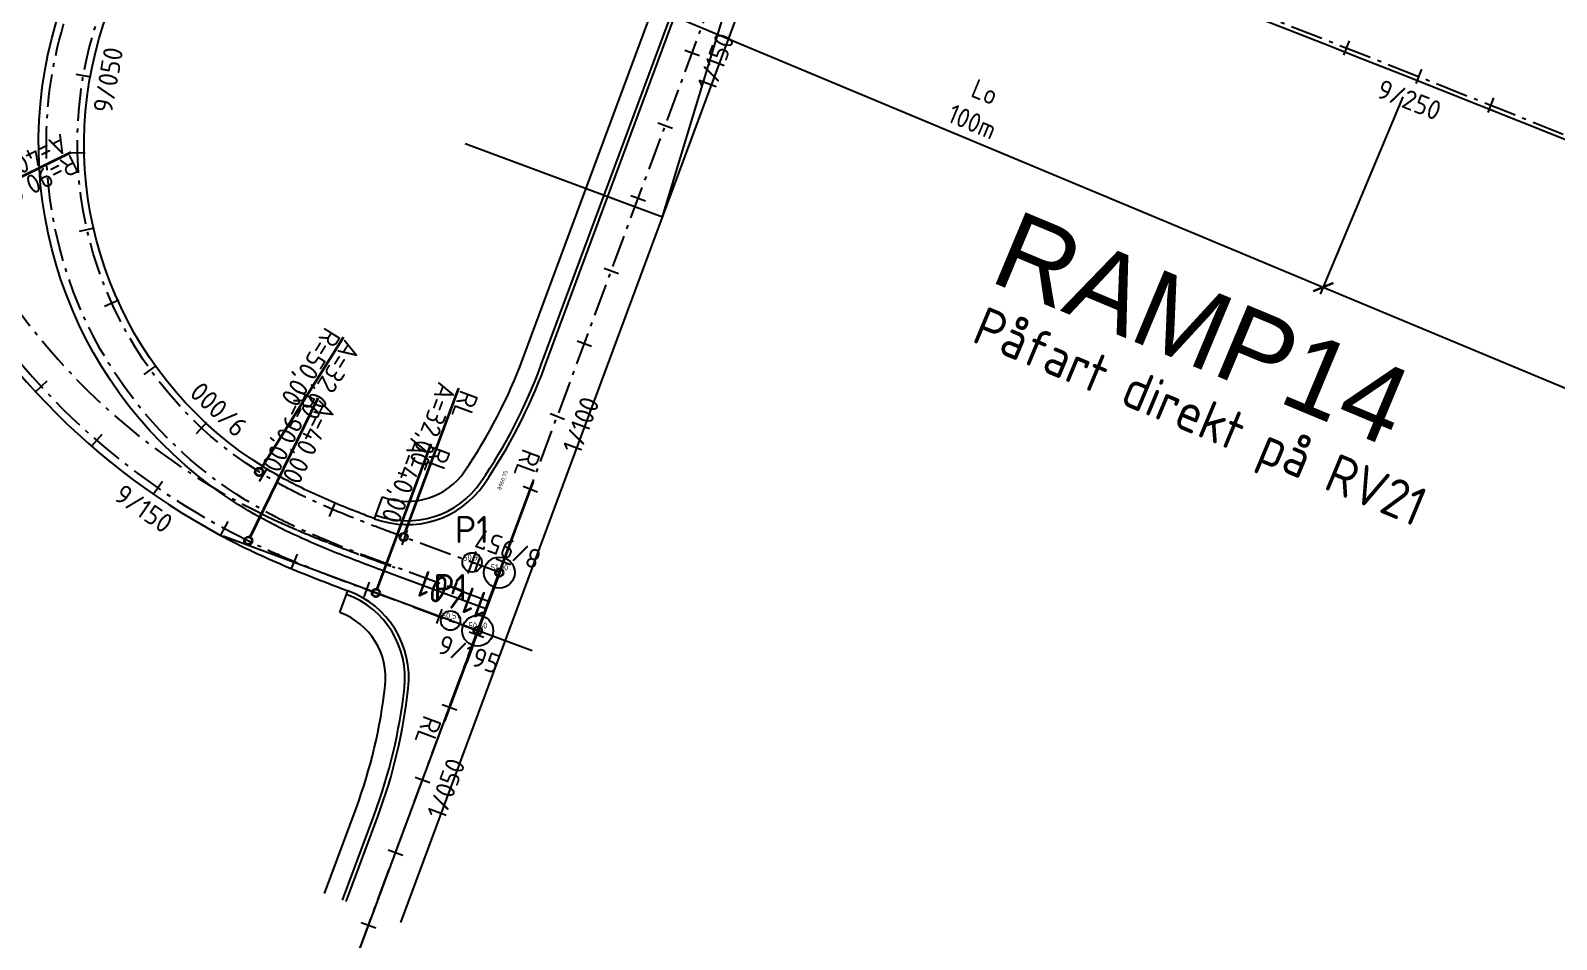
# Model space of a CAD drawing. Header units: metres. Extents: x 162815 to 178081, y 6220705 to 6240819.
# Drawn here: x 168118.8 to 168315.6, y 6228653.9 to 6228771.1 of the extents above; entities that cross this region are included whole.
import ezdxf
from ezdxf.enums import TextEntityAlignment as Align

# ---------------------------------------------------------------- set-up
doc = ezdxf.new("R2010")
doc.units = ezdxf.units.M
doc.linetypes.add('BH90-VAGMITT', pattern=[6.7, 4.2, -1, 0.5, -1])
doc.layers.get('Defpoints').update_dxf_attribs({"color": 5})
for name, color, linetype in [('00_tvångpunkter', 2, 'Continuous'), ('M-31-Centrumlinje', 4, 'BH90-VAGMITT'), ('M-31-Linjenamn', 3, 'Continuous'), ('M-312A', 3, 'Continuous'), ('M-32-Sektionering_markering', 3, 'Continuous'), ('M-32-Sektionering_text', 1, 'Continuous'), ('M-32-TP_text', 1, 'Continuous')]:
    doc.layers.add(name, color=color, linetype=linetype)
doc.layers.add('M-32-TP_markering', color=3, linetype='Continuous', lineweight=35)
doc.styles.add('ARIAL', font='arial.ttf')
doc.styles.add('Iso', font='iso.shx')
doc.styles.add('ISO35', font='iso3098.shx')
doc.styles.add('ISO50', font='iso3098.shx', dxfattribs={"height": 5})
doc.styles.add('P_ISO_35', font='ISO', dxfattribs={"height": 3.5})
doc.dimstyles.new('BH90$0', dxfattribs={"dimtxt": 2.5, "dimasz": 2, "dimexe": 1, "dimexo": 5, "dimgap": 1, "dimtad": 1, "dimzin": 0, "dimdsep": 46, "dimtxsty": 'Iso', "dimblk1": 'ARCHTICK', "dimblk2": 'ARCHTICK', "dimsah": 1, "dimcen": 1.5, "dimadec": 0, "dimazin": 0, "dimtfac": 1, "dimtix": 1, "dimtmove": 0, "dimatfit": 3, "dimfxl": 1, "dimtolj": 1, "dimtzin": 0, "dimarcsym": 0})
picture_1 = doc.add_image_def('image1.png', size_in_pixel=(2309, 1928))

# ---------------------------------------------------------------- blocks, each defined once
blk = doc.blocks.new('_ARCHTICK')
at = {"color": 0, "linetype": 'ByBlock', "const_width": 0.15}
blk.add_lwpolyline([(-0.5, -0.5), (0.5, 0.5)], dxfattribs=at)
blk = doc.blocks.new('*D54')
at = {"layer": 'Defpoints', "color": 0, "lineweight": -2, "transparency": 16777216}
for p, q in [((168202.35, 6228798.22), (168192.92, 6228775.64)), ((168193.31, 6228776.56), (168285.54, 6228738.05)), ((168295.79, 6228762.6), (168285.15, 6228737.12))]:
    blk.add_line(p, q, dxfattribs=at)
at = {"layer": 'Defpoints', "color": 0, "transparency": 16777216}
for p in [(168204.28, 6228802.84), (168297.72, 6228767.21), (168285.54, 6228738.05)]:
    blk.add_point(p, dxfattribs=at)
at = {"layer": 'Defpoints', "color": 0, "lineweight": -2, "transparency": 16777216, "xscale": 2, "yscale": 2, "zscale": 2}
for p, rotation in [((168193.31, 6228776.56), 157.334874867428), ((168285.54, 6228738.05), 337.334874867428)]:
    blk.add_blockref('_ARCHTICK', p, dxfattribs=dict(at, rotation=rotation))
at = {"layer": 'Defpoints', "color": 0, "transparency": 16777216, "insert": (168241.09, 6228761.3), "char_height": 2.5, "attachment_point": 5, "rotation": 337.3349, "style": 'Iso'}
blk.add_mtext('\\A1;Lo\\P100m', dxfattribs=at)
blk = doc.blocks.new('*D55')
at = {"layer": 'Defpoints', "color": 0, "lineweight": -2, "transparency": 16777216}
for p, q in [((168295.79, 6228762.6), (168285.15, 6228737.12)), ((168285.54, 6228738.05), (168423.96, 6228680.24)), ((168434.21, 6228704.8), (168423.57, 6228679.32))]:
    blk.add_line(p, q, dxfattribs=at)
at = {"layer": 'Defpoints', "color": 0, "transparency": 16777216}
for p in [(168297.72, 6228767.21), (168436.14, 6228709.41), (168423.96, 6228680.24)]:
    blk.add_point(p, dxfattribs=at)
at = {"layer": 'Defpoints', "color": 0, "lineweight": -2, "transparency": 16777216, "xscale": 2, "yscale": 2, "zscale": 2}
for p, rotation in [((168285.54, 6228738.05), 157.334874867428), ((168423.96, 6228680.24), 337.334874867428)]:
    blk.add_blockref('_ARCHTICK', p, dxfattribs=dict(at, rotation=rotation))
at = {"layer": 'Defpoints', "color": 0, "transparency": 16777216, "insert": (168356.42, 6228713.14), "char_height": 2.5, "attachment_point": 5, "rotation": 337.3349, "style": 'Iso'}
blk.add_mtext('\\A1;La\\P150m', dxfattribs=at)
blk = doc.blocks.new('_zniv')
at = {"color": 0}
for p, q in [((-0.43, 0), (0.43, 0)), ((0, 0.43), (0, -0.43))]:
    blk.add_line(p, q, dxfattribs=at)
at = {"color": 4, "style": 'Iso'}
blk.add_attdef('ZNIV', text='', height=2, dxfattribs=at).set_placement((0, 0), align=Align.BOTTOM_CENTER)
blk = doc.blocks.new('tpkt')
at = {"layer": '00_tvångpunkter'}
blk.add_circle((0, 0), 2, dxfattribs=at)

msp = doc.modelspace()

# ---------------------------------------------------------------- linework, layer by layer
at = {"layer": 'Defpoints'}
for p, q in [((168174.862, 6228756.57), (168200.311, 6228747.129)), ((168151.415, 6228626.111), (168183.28, 6228712.003)), ((168183.519, 6228691.124), (168143.65, 6228705.914))]:
    msp.add_line(p, q, dxfattribs=at)
at = {"layer": 'Defpoints', "color": 2, "linetype": 'Continuous'}
msp.add_line((168175.245, 6228701.126), (168176.288, 6228703.939), dxfattribs=at)
at = {"layer": 'Defpoints', "flags": 128}
msp.add_lwpolyline([(168200.311, 6228747.129), (168218.099, 6228805.858)], dxfattribs=at)
at = {"layer": 'Defpoints', "color": 7, "linetype": 'Continuous'}
for centre in [(168175.764, 6228702.534, 50.91), (168172.984, 6228695.032, 50.51)]:
    msp.add_circle(centre, 1.25, dxfattribs=at)
at = {"layer": 'Defpoints', "color": 1, "linetype": 'Continuous'}
msp.add_circle((168172.984, 6228695.032, 50.51), 1.25, dxfattribs=at)
at = {"layer": 'Defpoints'}
msp.add_point((168175.766, 6228702.532), dxfattribs=at)
at = {"layer": 'M-31-Centrumlinje', "flags": 128}
msp.add_lwpolyline([(168151.976, 6228627.623), (168292.409, 6229006.163)], dxfattribs=at)
at = {"layer": 'M-31-Centrumlinje', "color": 9, "linetype": 'ByBlock', "flags": 128}
msp.add_lwpolyline([(167651.792, 6228975.184, -0.0814978), (168861.698, 6228507.076, -0.0616582), (169155.153, 6228281.686, -0.0395626), (169466.039, 6227922.612, -0.0395626)], format="xyb", dxfattribs=at)
at = {"layer": 'M-31-Centrumlinje', "flags": 128}
for points in [[(167648.619, 6228960.01, -0.0200844), (167959.336, 6228881.76, -0.002034), (167972.376, 6228877.867, -0.0043964), (167985.366, 6228873.806, -0.0128622), (168014.965, 6228863.391, -0.0029297), (168019.644, 6228861.58, -0.0046772), (168024.294, 6228859.699, -0.0064248), (168028.901, 6228857.714, -0.0081724), (168033.448, 6228855.596, -0.00992), (168037.915, 6228853.315, -0.0116678), (168042.28, 6228850.843, -0.1376467), (168079.428, 6228811.603, -0.0095489), (168081.295, 6228807.879, -0.0078127), (168083.033, 6228804.092, -0.0060765), (168084.664, 6228800.258, -0.0043403), (168086.215, 6228796.391, -0.0026042), (168087.712, 6228792.502, -0.0008681), (168089.182, 6228788.604), (168098.871, 6228762.82, 0.0015432), (168100.443, 6228758.663, 0.0046297), (168102.066, 6228754.525, 0.0077162), (168103.791, 6228750.429, 0.0108029), (168105.666, 6228746.4, 0.1661464), (168146.91, 6228705.329, 0.0108029), (168150.947, 6228703.471, 0.0077162), (168155.05, 6228701.763, 0.0046297), (168159.194, 6228700.157, 0.0015432), (168163.358, 6228698.603), (168176.5, 6228693.728)], [(168177.891, 6228697.478), (168165.542, 6228702.059, -0.0014222), (168162.326, 6228703.259, -0.0042667), (168159.078, 6228704.514, -0.0071112), (168155.818, 6228705.859, -0.0099559), (168152.564, 6228707.333, -0.0128007), (168149.34, 6228708.974, -0.0156457), (168146.175, 6228710.819, -0.6993383), (168167.3, 6228810.04, -0.0197339), (168171.711, 6228810.484, -0.0180394), (168176.112, 6228810.594, -0.016345), (168180.485, 6228810.402, -0.0146508), (168184.81, 6228809.942, -0.0129566), (168189.076, 6228809.249, -0.0112625), (168193.278, 6228808.355, -0.0095685), (168197.412, 6228807.294, -0.0078745), (168201.481, 6228806.097, -0.0061806), (168205.489, 6228804.795, -0.0044867), (168209.443, 6228803.416, -0.0027928), (168213.351, 6228801.989, -0.0010989), (168217.222, 6228800.541, -0.0005157), (168225.109, 6228797.568, -0.0005157)], [(168179.282, 6228701.228), (168166.933, 6228705.81, -0.0014222), (168163.735, 6228707.003, -0.0042667), (168160.551, 6228708.233, -0.0071112), (168157.396, 6228709.534, -0.0099559), (168154.287, 6228710.943, -0.0128007), (168151.245, 6228712.491, -0.0156457), (168148.297, 6228714.21, -0.6993383), (168167.86, 6228806.079, -0.0197339), (168171.954, 6228806.492, -0.0180394), (168176.068, 6228806.594, -0.016345), (168180.179, 6228806.414, -0.0146508), (168184.271, 6228805.979, -0.0129566), (168188.332, 6228805.318, -0.0112625), (168192.358, 6228804.462, -0.0095685), (168196.344, 6228803.439, -0.0078745), (168200.292, 6228802.278, -0.0061806), (168204.206, 6228801.006, -0.0044867), (168208.092, 6228799.651, -0.0027928), (168211.958, 6228798.239, -0.0010989), (168215.813, 6228796.798, -0.0005157), (168223.694, 6228793.826)], [(168218.883, 6228795.626, -0.0421323), (168839.914, 6228502.1, -0.0519449), (169107.406, 6228307.258, -0.0145874), (169212.501, 6228206.869)], [(168218.883, 6228795.626, -0.0421323), (168839.914, 6228502.1, -0.0519449), (169107.406, 6228307.258, -0.0145874), (169212.501, 6228206.869)]]:
    msp.add_lwpolyline(points, format="xyb", dxfattribs=at)
at = {"layer": 'M-31-Centrumlinje', "color": 3, "linetype": 'Continuous'}
msp.add_lwpolyline([(168224.247, 6228792.908, -0.0437567), (168853.584, 6228493.285, -0.0616582), (169143.922, 6228270.29, -0.0121106), (169244.577, 6228166.166, -0.0395626)], format="xyb", dxfattribs=at)
at = {"layer": 'M-31-Centrumlinje'}
msp.add_lwpolyline([(168109.394, 6228747.92, 0.1678479), (168149.349, 6228708.457, 0.0107977), (168153.24, 6228706.701, 0.0077162), (168157.241, 6228705.071, 0.0046297), (168161.328, 6228703.522, 0.0015432), (168165.48, 6228702.007, -0.0002572), (168165.484, 6228702.006), (168165.82, 6228701.884)], format="xyb", dxfattribs=at)
at = {"layer": 'M-312A'}
for p, q in [((168182.306, 6228728.784), (168286.081, 6229008.511)), ((168184.649, 6228727.914), (168288.425, 6229007.642)), ((168185.118, 6228727.74), (168288.893, 6229007.468)), ((168250.323, 6228881.937), (168166.538, 6228656.093)), ((168163.183, 6228708.175), (168164.22, 6228710.991)), ((168158.723, 6228696.061), (168159.759, 6228698.877))]:
    msp.add_line(p, q, dxfattribs=at)
for points in [[(168177.543, 6228696.54), (168165.194, 6228701.122, -0.0014222), (168161.974, 6228702.323, -0.0042667), (168158.71, 6228703.584, -0.0071112), (168155.423, 6228704.94, -0.0099559), (168152.133, 6228706.43, -0.0128007), (168148.863, 6228708.095, -0.0156457), (168145.645, 6228709.971, -0.6993383), (168167.16, 6228811.03, -0.0197339), (168171.65, 6228811.483, -0.0180394), (168176.124, 6228811.594, -0.016345), (168180.561, 6228811.399, -0.0146508), (168184.944, 6228810.933, -0.0129566), (168189.262, 6228810.231, -0.0112625), (168193.508, 6228809.328, -0.0095685), (168197.679, 6228808.258, -0.0078745), (168201.778, 6228807.052, -0.0061806), (168205.81, 6228805.742, -0.0044867), (168209.781, 6228804.357, -0.0027928), (168213.699, 6228802.926, -0.0010989), (168217.575, 6228801.477, -0.0005157), (168225.463, 6228798.503, -0.0005157)], [(168163.194, 6228708.171, -0.0027546), (168161.145, 6228708.952, -0.0071112), (168158.007, 6228710.22, -0.0099559), (168154.924, 6228711.589, -0.0128007), (168151.917, 6228713.092, -0.0156457), (168149.01, 6228714.758, -0.700941), (168167.722, 6228804.96, -0.0197339), (168171.736, 6228805.377, -0.0180394), (168175.777, 6228805.49, -0.016345), (168179.823, 6228805.325, -0.0146508), (168183.858, 6228804.908, -0.0129566), (168187.871, 6228804.269, -0.0112625), (168191.855, 6228803.435, -0.007966), (168195.148, 6228802.612, -0.0241429), (168214.174, 6228796.711)], [(168104.769, 6228745.958, 0.1661464), (168146.472, 6228704.43, 0.0002572), (168146.472, 6228704.43, 0.0108029), (168150.549, 6228702.553, 0.0077162), (168154.68, 6228700.834, 0.0046297), (168158.842, 6228699.222, 0.0003399), (168159.759, 6228698.877)], [(168159.071, 6228658.968), (168163.138, 6228669.929, 0.0608666), (168167.041, 6228686.329, 0.3453483), (168159.587, 6228698.407, 0.3453483)], [(168159.54, 6228658.795), (168163.606, 6228669.755, 0.0608666), (168167.538, 6228686.274, 0.3453483), (168159.759, 6228698.877)], [(168156.728, 6228659.838), (168160.794, 6228670.799, 0.0608666), (168164.557, 6228686.609, 0.3453483), (168158.723, 6228696.061)]]:
    msp.add_lwpolyline(points, format="xyb", dxfattribs=at)
at = {"layer": 'M-312A', "flags": 128}
for points in [[(168164.22, 6228710.991, 0.3464811), (168174.841, 6228714.337, 0.0609005), (168182.306, 6228728.783, 0.0609005)], [(168163.194, 6228708.171, 0.3455601), (168177.32, 6228712.646, 0.0609005), (168185.118, 6228727.74)], [(168163.37, 6228708.639, 0.3455601), (168176.907, 6228712.928, 0.0609005), (168184.649, 6228727.914, 0.0609005)]]:
    msp.add_lwpolyline(points, format="xyb", dxfattribs=at)
at = {"layer": 'M-32-Sektionering_markering'}
for p, q in [((168288.896, 6228769.828), (168288.163, 6228767.967)), ((168288.896, 6228769.828), (168288.163, 6228767.967)), ((168203.212, 6228768.605), (168205.087, 6228767.909)), ((168124.648, 6228765.513), (168126.617, 6228765.162)), ((168298.197, 6228766.147), (168297.459, 6228764.288)), ((168298.197, 6228766.147), (168297.459, 6228764.288)), ((168307.489, 6228762.444), (168306.746, 6228760.587)), ((168307.489, 6228762.444), (168306.746, 6228760.587)), ((168199.733, 6228759.229), (168201.609, 6228758.534)), ((168123.873, 6228755.359), (168125.872, 6228755.407)), ((168196.255, 6228749.854), (168198.13, 6228749.158)), ((168125.13, 6228745.254), (168127.08, 6228745.698)), ((168192.777, 6228740.478), (168194.652, 6228739.782)), ((168128.369, 6228735.6), (168130.192, 6228736.423)), ((168189.299, 6228731.102), (168191.174, 6228730.407)), ((168133.462, 6228726.783), (168135.086, 6228727.951)), ((168120.925, 6228725.909), (168119.454, 6228724.554)), ((168140.206, 6228719.152), (168141.565, 6228720.62)), ((168185.821, 6228721.727), (168187.696, 6228721.031)), ((168128.015, 6228719.023), (168126.704, 6228717.513)), ((168148.33, 6228713.014), (168149.371, 6228714.722)), ((168135.825, 6228712.965), (168134.689, 6228711.319)), ((168182.342, 6228712.351), (168184.218, 6228711.656)), ((168157.382, 6228708.452), (168158.165, 6228710.293)), ((168144.259, 6228707.811), (168143.312, 6228706.049)), ((168166.745, 6228704.813), (168167.441, 6228706.688)), ((168153.213, 6228703.592), (168152.443, 6228701.746)), ((168176.121, 6228701.334), (168176.817, 6228703.209)), ((168178.864, 6228702.976), (168180.739, 6228702.28)), ((168178.935, 6228700.291), (168179.63, 6228702.166)), ((168162.498, 6228699.989), (168161.801, 6228698.114)), ((168171.873, 6228696.511), (168171.177, 6228694.636)), ((168176.848, 6228694.665), (168176.152, 6228692.79)), ((168175.386, 6228693.6), (168177.261, 6228692.904)), ((168171.908, 6228684.224), (168173.783, 6228683.529)), ((168168.43, 6228674.849), (168170.305, 6228674.153)), ((168164.951, 6228665.473), (168166.826, 6228664.778)), ((168161.473, 6228656.098), (168163.348, 6228655.402))]:
    msp.add_line(p, q, dxfattribs=at)
at = {"layer": 'M-32-Sektionering_text'}
for p, q in [((168203.212, 6228768.605), (168205.087, 6228767.909)), ((168124.648, 6228765.513), (168126.617, 6228765.162)), ((168298.197, 6228766.147), (168297.459, 6228764.288)), ((168298.197, 6228766.147), (168297.459, 6228764.288)), ((168140.206, 6228719.152), (168141.565, 6228720.62)), ((168185.821, 6228721.727), (168187.696, 6228721.031)), ((168135.825, 6228712.965), (168134.689, 6228711.319)), ((168178.935, 6228700.291), (168179.63, 6228702.166)), ((168176.848, 6228694.665), (168176.152, 6228692.79)), ((168168.43, 6228674.849), (168170.305, 6228674.153))]:
    msp.add_line(p, q, dxfattribs=at)
at = {"layer": 'M-32-TP_markering'}
for p, q in [((168106.114, 6228746.621), (168124.051, 6228755.468)), ((168148.562, 6228714.634), (168159.187, 6228731.578)), ((168148.564, 6228714.633), (168159.189, 6228731.578)), ((168148.564, 6228714.633), (168159.188, 6228731.578)), ((168167.107, 6228706.278), (168174.063, 6228725.03)), ((168167.108, 6228706.278), (168174.065, 6228725.029)), ((168167.109, 6228706.278), (168174.065, 6228725.029)), ((168147.129, 6228705.778), (168155.901, 6228723.752)), ((168163.532, 6228699.072), (168170.489, 6228717.823)), ((168176.674, 6228694.196), (168183.63, 6228712.948)), ((168179.109, 6228700.759), (168172.152, 6228682.008)), ((168179.109, 6228700.759), (168172.152, 6228682.008)), ((168179.109, 6228700.759), (168172.152, 6228682.008))]:
    msp.add_line(p, q, dxfattribs=at)
for centre in [(168148.297, 6228714.21), (168148.298, 6228714.21), (168148.299, 6228714.209), (168166.933, 6228705.81), (168166.934, 6228705.809), (168166.935, 6228705.809), (168146.91, 6228705.329), (168179.282, 6228701.228), (168179.282, 6228701.228), (168179.282, 6228701.228), (168163.358, 6228698.603), (168176.5, 6228693.728)]:
    msp.add_circle(centre, 0.5, dxfattribs=at)

# ---------------------------------------------------------------- block references
at = {"layer": 'Defpoints', "xscale": 0.4, "yscale": 0.4, "zscale": 0.4}
for p, values in [((168175.767, 6228702.532), {'ZNIV': '50.91'}), ((168179.292, 6228701.254), {'ZNIV': '51.00'}), ((168172.984, 6228695.032), {'ZNIV': '50.51'}), ((168176.51, 6228693.754), {'ZNIV': '50.60'})]:
    msp.add_blockref('_zniv', p, dxfattribs=at).add_auto_attribs(values)
at = {"layer": 'Defpoints'}
for p in [(168179.282, 6228701.228), (168176.5, 6228693.728)]:
    msp.add_blockref('tpkt', p, dxfattribs=at)

# ---------------------------------------------------------------- texts
for s, height, style, p in [('RAMP14', 10, 'ARIAL', (168242.23, 6228738.908)), ('Påfart direkt på RV21', 5, 'Iso', (168240.007, 6228731.064))]:
    msp.add_text(s, height=height, rotation=337.33487, dxfattribs=dict(at, style=style)).set_placement(p)
at = {"layer": 'Defpoints', "color": 5, "linetype": 'Continuous', "style": 'ISO50'}
msp.add_text('8960,75', height=0.5, rotation=69.64585, dxfattribs=at).set_placement((168179.245, 6228711.908), align=Align.MIDDLE_LEFT)
at = {"layer": 'Defpoints', "color": 7, "linetype": 'Continuous', "style": 'ISO35'}
for p in [(168175.764, 6228705.034, 50.91), (168172.984, 6228697.532, 50.51), (168172.984, 6228697.532, 50.51)]:
    msp.add_text('P1', height=3.5, dxfattribs=at).set_placement(p, align=Align.CENTER)
at = {"layer": 'M-31-Linjenamn', "style": 'P_ISO_35'}
msp.add_text('11401', height=3.5, rotation=159.64585, dxfattribs=at).set_placement((168178.239, 6228698.415))
at = {"layer": 'M-32-Sektionering_text', "style": 'ISO50'}
for s, rotation, p in [('1/150', 69.64584, (168206.024, 6228767.561)), ('9/050', 79.90281, (168127.602, 6228764.987)), ('9/250', 338.34059, (168297.09, 6228763.359)), ('9/250', 338.34059, (168297.09, 6228763.359)), ('9/000', 137.19859, (168142.244, 6228721.353)), ('1/100', 69.64584, (168188.633, 6228720.683)), ('9/150', 325.38547, (168134.121, 6228710.496)), ('8/957', 159.64585, (168179.978, 6228703.103)), ('9/195', 339.64584, (168175.804, 6228691.853)), ('1/050', 69.64584, (168171.242, 6228673.805))]:
    msp.add_text(s, height=2.5, rotation=rotation, dxfattribs=at).set_placement(p, align=Align.TOP_CENTER)
at = {"layer": 'M-32-TP_text', "style": 'ISO35'}
for s, rotation, p in [('A=40,00', 206.25374, (168123.941, 6228755.692)), ('R=50,00', 237.91166, (168158.975, 6228731.711)), ('R=50,00', 237.91166, (168158.977, 6228731.71)), ('R=50,00', 237.91166, (168158.977, 6228731.711)), ('R=90,00', 243.98699, (168155.676, 6228723.862)), ('A=32,00', 249.64585, (168173.829, 6228725.117)), ('A=32,00', 249.64585, (168173.83, 6228725.116)), ('A=32,00', 249.64585, (168173.831, 6228725.116)), ('A=40,00', 249.64584, (168170.254, 6228717.91)), ('RL', 249.64585, (168171.918, 6228682.095)), ('RL', 249.64585, (168171.918, 6228682.095)), ('RL', 249.64585, (168171.918, 6228682.095))]:
    msp.add_text(s, height=2.5, rotation=rotation, dxfattribs=at).set_placement(p, align=Align.TOP_LEFT)
for s, rotation, p in [('R=90,00', 206.25374, (168124.162, 6228755.244)), ('A=32,00', 237.91166, (168159.399, 6228731.446)), ('A=32,00', 237.91166, (168159.401, 6228731.445)), ('A=32,00', 237.91166, (168159.4, 6228731.445)), ('RL', 249.64585, (168174.298, 6228724.943)), ('RL', 249.64585, (168174.299, 6228724.942)), ('RL', 249.64585, (168174.299, 6228724.942)), ('A=40,00', 243.98699, (168156.126, 6228723.642)), ('RL', 249.64584, (168170.723, 6228717.736))]:
    msp.add_text(s, height=2.5, rotation=rotation, dxfattribs=at).set_placement(p)
msp.add_text('RL', height=2.5, rotation=249.64584, dxfattribs=at).set_placement((168183.396, 6228713.035), align=Align.TOP_RIGHT)

# ---------------------------------------------------------------- dimensions: what is measured, and where the dimension line sits
at = {"layer": 'Defpoints'}
dim = msp.add_linear_dim(base=(168285.539, 6228738.046), p1=(168204.28, 6228802.838), p2=(168297.718, 6228767.211), angle=337.33487, text='Lo\\P100m', dimstyle='BH90$0', dxfattribs=at)
dim.commit()
dim.dimension.update_dxf_attribs({"geometry": '*D54', "text_midpoint": (168241.093, 6228761.303)})
dim = msp.add_linear_dim(base=(168423.955, 6228680.245), p1=(168297.718, 6228767.211), p2=(168436.136, 6228709.415), angle=337.33487, text='La\\P150m', dimstyle='BH90$0', override={"dimtmove": 1}, dxfattribs=at)
dim.commit()
dim.dimension.update_dxf_attribs({"geometry": '*D55', "text_midpoint": (168356.417, 6228713.144)})

# ---------------------------------------------------------------- pictures from other files: only their frames are drawn
at = {"layer": '00_tvångpunkter'}
image = msp.add_image(picture_1, insert=(166845.455, 6228001.945), size_in_units=(2512.527, 2097.944), dxfattribs=at)
image.dxf.flags = 7

doc.saveas('drawing.dxf')
